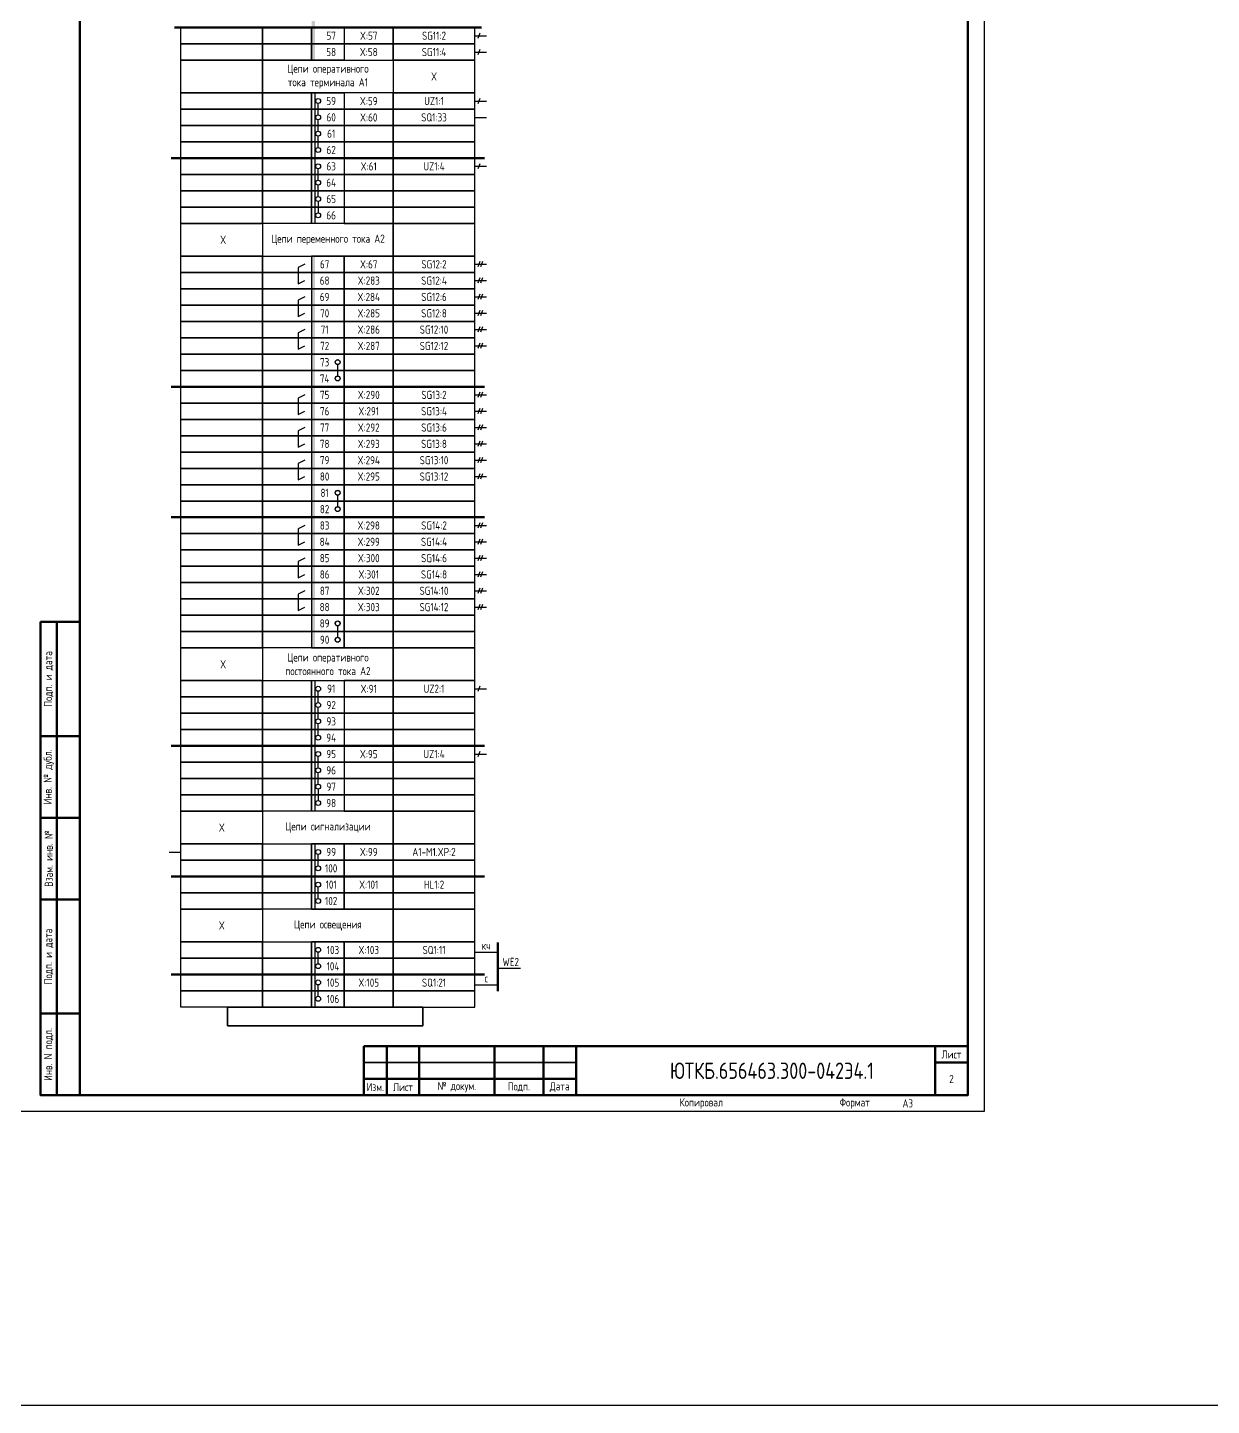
# Model space of a CAD drawing. Header units: millimetres. Extents: x -1117 to 5846, y -90 to 586.
# Drawn here: x 2401 to 2763.6, y -90 to 332 of the extents above; entities that cross this region are included whole.
import ezdxf

# ---------------------------------------------------------------- set-up
doc = ezdxf.new("R2010")
doc.units = ezdxf.units.MM
doc.styles.add('Gost_type_A', font='GOST_A.TTF')

# ---------------------------------------------------------------- blocks, each defined once
blk = doc.blocks.new('Штамп левый нижний')
at = {"lineweight": 50}
for points in [[(-12, 145), (-7, 145), (-7, 110), (-12, 110)], [(-7, 145), (0, 145), (0, 110), (-7, 110)], [(-12, 110), (-7, 110), (-7, 85), (-12, 85)], [(-7, 110), (0, 110), (0, 85), (-7, 85)], [(-12, 85), (-7, 85), (-7, 60), (-12, 60)], [(-7, 85), (0, 85), (0, 60), (-7, 60)], [(-12, 60), (-7, 60), (-7, 25), (-12, 25)], [(-7, 60), (0, 60), (0, 25), (-7, 25)], [(-12, 25), (-7, 25), (-7, 0), (-12, 0)], [(-7, 25), (0, 25), (0, 0), (-7, 0)]]:
    blk.add_lwpolyline(points, close=True, dxfattribs=at)
at = {"char_height": 2.5, "attachment_point": 5, "rotation": 90, "style": 'Gost_type_A'}
for s, insert, width in [('Подп. и дата', (-9.5, 127.5), 35), ('Инв. № дубл.', (-9.5, 97.5), 25), ('Взам. инв. №', (-9.5, 72.5), 25), ('Подп. и дата', (-9.5, 42.5), 35), ('Инв. N подл.', (-9.5, 12.5), 25)]:
    blk.add_mtext(s, dxfattribs=dict(at, insert=insert, width=width))
blk = doc.blocks.new('Штамп малый нижний')
at = {"lineweight": 50}
for points in [[(-185, 15), (-178, 15), (-178, 5), (-185, 5)], [(-178, 15), (-168, 15), (-168, 5), (-178, 5)], [(-168, 15), (-145, 15), (-145, 5), (-168, 5)], [(-145, 15), (-130, 15), (-130, 5), (-145, 5)], [(-130, 15), (-120, 15), (-120, 5), (-130, 5)], [(-120, 15), (-10, 15), (-10, 0), (-120, 0)], [(-10, 15), (0, 15), (0, 10), (-10, 10)], [(-10, 10), (0, 10), (0, 0), (-10, 0)], [(-185, 5), (-178, 5), (-178, 0), (-185, 0)], [(-178, 5), (-168, 5), (-168, 0), (-178, 0)], [(-168, 5), (-145, 5), (-145, 0), (-168, 0)], [(-145, 5), (-130, 5), (-130, 0), (-145, 0)], [(-130, 5), (-120, 5), (-120, 0), (-130, 0)]]:
    blk.add_lwpolyline(points, close=True, dxfattribs=at)
for points in [[(-185, 15), (-178, 15), (-178, 10), (-185, 10)], [(-178, 15), (-168, 15), (-168, 10), (-178, 10)], [(-168, 15), (-145, 15), (-145, 10), (-168, 10)], [(-145, 15), (-130, 15), (-130, 10), (-145, 10)], [(-130, 15), (-120, 15), (-120, 10), (-130, 10)], [(-185, 10), (-178, 10), (-178, 5), (-185, 5)], [(-178, 10), (-168, 10), (-168, 5), (-178, 5)], [(-168, 10), (-145, 10), (-145, 5), (-168, 5)], [(-145, 10), (-130, 10), (-130, 5), (-145, 5)], [(-130, 10), (-120, 10), (-120, 5), (-130, 5)]]:
    blk.add_lwpolyline(points, close=True)
at = {"char_height": 2.5, "style": 'Gost_type_A'}
for s, insert, width, attachment_point in [('Лист', (-5, 12.5), 10, 5), ('Изм.', (-181.5, 2.5), 7, 5), ('Лист', (-173, 2.5), 10, 5), ('№ докум.', (-156.5, 2.5), 23, 5), ('Подп.', (-137.5, 2.5), 15, 5), ('Дата', (-125, 2.5), 10, 5), ('Копировал', (-75, -2.53), 13.1202, 6), ('Формат', (-30, -2.53), 13.1202, 6)]:
    blk.add_mtext(s, dxfattribs=dict(at, insert=insert, width=width, attachment_point=attachment_point))

msp = doc.modelspace()

# ---------------------------------------------------------------- hatches: boundary and pattern name
h = msp.add_hatch(color=7)
h.dxf.hatch_style = 1
h.paths.add_polyline_path([(2489, 352), (2488, 352), (2488, 322), (2489, 322)])
h = msp.add_hatch(color=7)
h.dxf.hatch_style = 1
h.paths.add_polyline_path([(2489, 262), (2488, 262), (2488, 222), (2489, 222)])
h = msp.add_hatch(color=7)
h.dxf.hatch_style = 1
h.paths.add_polyline_path([(2489, 222), (2488, 222), (2488, 142), (2489, 142)])

# ---------------------------------------------------------------- linework, layer by layer
at = {"lineweight": 50}
for p, q in [((2446, 332), (2540, 332)), ((2445, 292), (2541, 292)), ((2445, 222), (2541, 222)), ((2445, 182), (2541, 182)), ((2445, 112), (2541, 112)), ((2445, 72), (2541, 72)), ((2445, 42), (2541, 42))]:
    msp.add_line(p, q, dxfattribs=at)
for p, q in [((2538, 329.5), (2541.62, 329.5)), ((2539.54, 330.31), (2538.96, 328.69)), ((2539.54, 325.31), (2538.96, 323.69)), ((2538, 324.5), (2541.62, 324.5)), ((2538, 309.5), (2541.62, 309.5)), ((2539.54, 310.31), (2538.96, 308.69)), ((2538, 304.5), (2541.62, 304.5)), ((2538, 289.5), (2541.62, 289.5)), ((2539.54, 290.31), (2538.96, 288.69)), ((2490, 278.75), (2490, 275.25)), ((2538, 259.5), (2541.62, 259.5)), ((2539.54, 260.31), (2538.96, 258.69)), ((2540.33, 260.31), (2539.75, 258.69)), ((2538, 254.5), (2541.62, 254.5)), ((2539.54, 255.31), (2538.96, 253.69)), ((2540.33, 255.31), (2539.75, 253.69)), ((2538, 249.5), (2541.62, 249.5)), ((2539.54, 250.31), (2538.96, 248.69)), ((2540.33, 250.31), (2539.75, 248.69)), ((2539.54, 245.31), (2538.96, 243.69)), ((2540.33, 245.31), (2539.75, 243.69)), ((2538, 244.5), (2541.62, 244.5)), ((2538, 239.5), (2541.62, 239.5)), ((2539.54, 240.31), (2538.96, 238.69)), ((2540.33, 240.31), (2539.75, 238.69)), ((2538, 234.5), (2541.62, 234.5)), ((2539.54, 235.31), (2538.96, 233.69)), ((2540.33, 235.31), (2539.75, 233.69)), ((2538, 219.5), (2541.62, 219.5)), ((2539.54, 220.31), (2538.96, 218.69)), ((2540.33, 220.31), (2539.75, 218.69)), ((2539.54, 215.31), (2538.96, 213.69)), ((2540.33, 215.31), (2539.75, 213.69)), ((2538, 214.5), (2541.62, 214.5)), ((2538, 209.5), (2541.62, 209.5)), ((2539.54, 210.31), (2538.96, 208.69)), ((2540.33, 210.31), (2539.75, 208.69)), ((2538, 204.5), (2541.62, 204.5)), ((2539.54, 205.31), (2538.96, 203.69)), ((2540.33, 205.31), (2539.75, 203.69)), ((2538, 199.5), (2541.62, 199.5)), ((2539.54, 200.31), (2538.96, 198.69)), ((2540.33, 200.31), (2539.75, 198.69)), ((2538, 194.5), (2541.62, 194.5)), ((2539.54, 195.31), (2538.96, 193.69)), ((2540.33, 195.31), (2539.75, 193.69)), ((2538, 179.5), (2541.62, 179.5)), ((2539.54, 180.31), (2538.96, 178.69)), ((2540.33, 180.31), (2539.75, 178.69)), ((2538, 174.5), (2541.62, 174.5)), ((2539.54, 175.31), (2538.96, 173.69)), ((2540.33, 175.31), (2539.75, 173.69)), ((2538, 169.5), (2541.62, 169.5)), ((2539.54, 170.31), (2538.96, 168.69)), ((2540.33, 170.31), (2539.75, 168.69)), ((2539.54, 165.31), (2538.96, 163.69)), ((2540.33, 165.31), (2539.75, 163.69)), ((2538, 164.5), (2541.62, 164.5)), ((2538, 159.5), (2541.62, 159.5)), ((2539.54, 160.31), (2538.96, 158.69)), ((2540.33, 160.31), (2539.75, 158.69)), ((2538, 154.5), (2541.62, 154.5)), ((2539.54, 155.31), (2538.96, 153.69)), ((2540.33, 155.31), (2539.75, 153.69)), ((2538, 129.5), (2541.62, 129.5)), ((2539.54, 130.31), (2538.96, 128.69)), ((2539.54, 110.31), (2538.96, 108.69)), ((2538, 109.5), (2541.62, 109.5)), ((2490, 98.75), (2490, 95.25)), ((2444.38, 79.5), (2448, 79.5)), ((2538, 48.83), (2545, 48.83)), ((2552, 43.83), (2545, 43.83)), ((2538, 38.83), (2545, 38.83))]:
    msp.add_line(p, q)
at = {"lineweight": -2}
for p, q in [((2490, 305.25), (2490, 308.75)), ((2490, 300.25), (2490, 303.75)), ((2490, 295.25), (2490, 298.75)), ((2490, 285.25), (2490, 288.75)), ((2490, 280.25), (2490, 283.75)), ((2496, 225.25), (2496, 228.75)), ((2496, 225.25), (2496, 228.75)), ((2496, 185.25), (2496, 188.75)), ((2496, 185.25), (2496, 188.75)), ((2496, 145.25), (2496, 148.75)), ((2496, 145.25), (2496, 148.75)), ((2490, 125.25), (2490, 128.75)), ((2490, 120.25), (2490, 123.75)), ((2490, 115.25), (2490, 118.75)), ((2490, 105.25), (2490, 108.75)), ((2490, 100.25), (2490, 103.75)), ((2490, 75.25), (2490, 78.75)), ((2490, 65.25), (2490, 68.75)), ((2490, 45.25), (2490, 48.75)), ((2490, 35.25), (2490, 38.75))]:
    msp.add_line(p, q, dxfattribs=at)
at = {"linetype": 'ByBlock', "lineweight": 60}
msp.add_line((2545, 36.83), (2545, 51.83), dxfattribs=at)
for points in [[(-1117.42, 586), (5845.64, 586), (5845.64, -90), (-1117.42, -90)], [(2694, 420), (2694, 0), (2397, 0), (2397, 420)], [(2448, 332), (2473, 332), (2473, 327), (2448, 327)], [(2473, 332), (2488, 332), (2488, 327), (2473, 327)], [(2488, 332), (2498, 332), (2498, 327), (2488, 327)], [(2513, 332), (2498, 332), (2498, 327), (2513, 327)], [(2538, 332), (2513, 332), (2513, 327), (2538, 327)], [(2448, 327), (2473, 327), (2473, 322), (2448, 322)], [(2473, 327), (2488, 327), (2488, 322), (2473, 322)], [(2488, 327), (2498, 327), (2498, 322), (2488, 322)], [(2513, 327), (2498, 327), (2498, 322), (2513, 322)], [(2538, 327), (2513, 327), (2513, 322), (2538, 322)], [(2448, 322), (2473, 322), (2473, 312), (2448, 312)], [(2473, 322), (2513, 322), (2513, 312), (2473, 312)], [(2538, 322), (2513, 322), (2513, 312), (2538, 312)], [(2448, 312), (2473, 312), (2473, 307), (2448, 307)], [(2473, 312), (2488, 312), (2488, 307), (2473, 307)], [(2488, 312), (2498, 312), (2498, 307), (2488, 307)], [(2488, 312), (2489, 312), (2489, 272), (2488, 272)], [(2513, 312), (2498, 312), (2498, 307), (2513, 307)], [(2538, 312), (2513, 312), (2513, 307), (2538, 307)], [(2448, 307), (2473, 307), (2473, 302), (2448, 302)], [(2473, 307), (2488, 307), (2488, 302), (2473, 302)], [(2488, 307), (2498, 307), (2498, 302), (2488, 302)], [(2513, 307), (2498, 307), (2498, 302), (2513, 302)], [(2538, 307), (2513, 307), (2513, 302), (2538, 302)], [(2448, 302), (2473, 302), (2473, 297), (2448, 297)], [(2473, 302), (2488, 302), (2488, 297), (2473, 297)], [(2488, 302), (2498, 302), (2498, 297), (2488, 297)], [(2513, 302), (2498, 302), (2498, 297), (2513, 297)], [(2538, 302), (2513, 302), (2513, 297), (2538, 297)], [(2448, 297), (2473, 297), (2473, 292), (2448, 292)], [(2473, 297), (2488, 297), (2488, 292), (2473, 292)], [(2488, 297), (2498, 297), (2498, 292), (2488, 292)], [(2513, 297), (2498, 297), (2498, 292), (2513, 292)], [(2538, 297), (2513, 297), (2513, 292), (2538, 292)], [(2448, 292), (2473, 292), (2473, 287), (2448, 287)], [(2473, 292), (2488, 292), (2488, 287), (2473, 287)], [(2488, 292), (2498, 292), (2498, 287), (2488, 287)], [(2513, 292), (2498, 292), (2498, 287), (2513, 287)], [(2538, 292), (2513, 292), (2513, 287), (2538, 287)], [(2448, 287), (2473, 287), (2473, 282), (2448, 282)], [(2473, 287), (2488, 287), (2488, 282), (2473, 282)], [(2488, 287), (2498, 287), (2498, 282), (2488, 282)], [(2513, 287), (2498, 287), (2498, 282), (2513, 282)], [(2538, 287), (2513, 287), (2513, 282), (2538, 282)], [(2448, 282), (2473, 282), (2473, 277), (2448, 277)], [(2473, 282), (2488, 282), (2488, 277), (2473, 277)], [(2488, 282), (2498, 282), (2498, 277), (2488, 277)], [(2513, 282), (2498, 282), (2498, 277), (2513, 277)], [(2538, 282), (2513, 282), (2513, 277), (2538, 277)], [(2448, 277), (2473, 277), (2473, 272), (2448, 272)], [(2473, 277), (2488, 277), (2488, 272), (2473, 272)], [(2488, 277), (2498, 277), (2498, 272), (2488, 272)], [(2513, 277), (2498, 277), (2498, 272), (2513, 272)], [(2538, 277), (2513, 277), (2513, 272), (2538, 272)], [(2448, 272), (2473, 272), (2473, 262), (2448, 262)], [(2513, 272), (2473, 272), (2473, 262), (2513, 262)], [(2538, 272), (2513, 272), (2513, 262), (2538, 262)], [(2448, 262), (2473, 262), (2473, 257), (2448, 257)], [(2473, 262), (2488, 262), (2488, 257), (2473, 257)], [(2498, 262), (2488, 262), (2488, 257), (2498, 257)], [(2513, 262), (2498, 262), (2498, 257), (2513, 257)], [(2538, 262), (2513, 262), (2513, 257), (2538, 257)], [(2448, 257), (2473, 257), (2473, 252), (2448, 252)], [(2473, 257), (2488, 257), (2488, 252), (2473, 252)], [(2498, 257), (2488, 257), (2488, 252), (2498, 252)], [(2513, 257), (2498, 257), (2498, 252), (2513, 252)], [(2538, 257), (2513, 257), (2513, 252), (2538, 252)], [(2448, 252), (2473, 252), (2473, 247), (2448, 247)], [(2473, 252), (2488, 252), (2488, 247), (2473, 247)], [(2498, 252), (2488, 252), (2488, 247), (2498, 247)], [(2513, 252), (2498, 252), (2498, 247), (2513, 247)], [(2538, 252), (2513, 252), (2513, 247), (2538, 247)], [(2448, 247), (2473, 247), (2473, 242), (2448, 242)], [(2473, 247), (2488, 247), (2488, 242), (2473, 242)], [(2498, 247), (2488, 247), (2488, 242), (2498, 242)], [(2513, 247), (2498, 247), (2498, 242), (2513, 242)], [(2538, 247), (2513, 247), (2513, 242), (2538, 242)], [(2448, 242), (2473, 242), (2473, 237), (2448, 237)], [(2473, 242), (2488, 242), (2488, 237), (2473, 237)], [(2498, 242), (2488, 242), (2488, 237), (2498, 237)], [(2513, 242), (2498, 242), (2498, 237), (2513, 237)], [(2538, 242), (2513, 242), (2513, 237), (2538, 237)], [(2448, 237), (2473, 237), (2473, 232), (2448, 232)], [(2448, 237), (2473, 237), (2473, 232), (2448, 232)], [(2473, 237), (2488, 237), (2488, 232), (2473, 232)], [(2473, 237), (2488, 237), (2488, 232), (2473, 232)], [(2498, 237), (2488, 237), (2488, 232), (2498, 232)], [(2498, 237), (2488, 237), (2488, 232), (2498, 232)], [(2513, 237), (2498, 237), (2498, 232), (2513, 232)], [(2513, 237), (2498, 237), (2498, 232), (2513, 232)], [(2538, 237), (2513, 237), (2513, 232), (2538, 232)], [(2538, 237), (2513, 237), (2513, 232), (2538, 232)], [(2448, 232), (2473, 232), (2473, 227), (2448, 227)], [(2448, 232), (2473, 232), (2473, 227), (2448, 227)], [(2473, 232), (2488, 232), (2488, 227), (2473, 227)], [(2473, 232), (2488, 232), (2488, 227), (2473, 227)], [(2498, 232), (2488, 232), (2488, 227), (2498, 227)], [(2498, 232), (2488, 232), (2488, 227), (2498, 227)], [(2513, 232), (2498, 232), (2498, 227), (2513, 227)], [(2513, 232), (2498, 232), (2498, 227), (2513, 227)], [(2538, 232), (2513, 232), (2513, 227), (2538, 227)], [(2538, 232), (2513, 232), (2513, 227), (2538, 227)], [(2448, 227), (2473, 227), (2473, 222), (2448, 222)], [(2448, 227), (2473, 227), (2473, 222), (2448, 222)], [(2473, 227), (2488, 227), (2488, 222), (2473, 222)], [(2473, 227), (2488, 227), (2488, 222), (2473, 222)], [(2498, 227), (2488, 227), (2488, 222), (2498, 222)], [(2498, 227), (2488, 227), (2488, 222), (2498, 222)], [(2513, 227), (2498, 227), (2498, 222), (2513, 222)], [(2513, 227), (2498, 227), (2498, 222), (2513, 222)], [(2538, 227), (2513, 227), (2513, 222), (2538, 222)], [(2538, 227), (2513, 227), (2513, 222), (2538, 222)], [(2448, 222), (2473, 222), (2473, 217), (2448, 217)], [(2448, 222), (2473, 222), (2473, 217), (2448, 217)], [(2448, 222), (2473, 222), (2473, 217), (2448, 217)], [(2473, 222), (2488, 222), (2488, 217), (2473, 217)], [(2473, 222), (2488, 222), (2488, 217), (2473, 217)], [(2473, 222), (2488, 222), (2488, 217), (2473, 217)], [(2498, 222), (2488, 222), (2488, 217), (2498, 217)], [(2498, 222), (2488, 222), (2488, 217), (2498, 217)], [(2498, 222), (2488, 222), (2488, 217), (2498, 217)], [(2513, 222), (2498, 222), (2498, 217), (2513, 217)], [(2513, 222), (2498, 222), (2498, 217), (2513, 217)], [(2513, 222), (2498, 222), (2498, 217), (2513, 217)], [(2538, 222), (2513, 222), (2513, 217), (2538, 217)], [(2538, 222), (2513, 222), (2513, 217), (2538, 217)], [(2538, 222), (2513, 222), (2513, 217), (2538, 217)], [(2448, 217), (2473, 217), (2473, 212), (2448, 212)], [(2473, 217), (2488, 217), (2488, 212), (2473, 212)], [(2498, 217), (2488, 217), (2488, 212), (2498, 212)], [(2513, 217), (2498, 217), (2498, 212), (2513, 212)], [(2538, 217), (2513, 217), (2513, 212), (2538, 212)], [(2448, 212), (2473, 212), (2473, 207), (2448, 207)], [(2473, 212), (2488, 212), (2488, 207), (2473, 207)], [(2498, 212), (2488, 212), (2488, 207), (2498, 207)], [(2513, 212), (2498, 212), (2498, 207), (2513, 207)], [(2538, 212), (2513, 212), (2513, 207), (2538, 207)], [(2448, 207), (2473, 207), (2473, 202), (2448, 202)], [(2473, 207), (2488, 207), (2488, 202), (2473, 202)], [(2498, 207), (2488, 207), (2488, 202), (2498, 202)], [(2513, 207), (2498, 207), (2498, 202), (2513, 202)], [(2538, 207), (2513, 207), (2513, 202), (2538, 202)], [(2448, 202), (2473, 202), (2473, 197), (2448, 197)], [(2473, 202), (2488, 202), (2488, 197), (2473, 197)], [(2498, 202), (2488, 202), (2488, 197), (2498, 197)], [(2513, 202), (2498, 202), (2498, 197), (2513, 197)], [(2538, 202), (2513, 202), (2513, 197), (2538, 197)], [(2448, 197), (2473, 197), (2473, 192), (2448, 192)], [(2473, 197), (2488, 197), (2488, 192), (2473, 192)], [(2498, 197), (2488, 197), (2488, 192), (2498, 192)], [(2513, 197), (2498, 197), (2498, 192), (2513, 192)], [(2538, 197), (2513, 197), (2513, 192), (2538, 192)], [(2448, 192), (2473, 192), (2473, 187), (2448, 187)], [(2473, 192), (2488, 192), (2488, 187), (2473, 187)], [(2498, 192), (2488, 192), (2488, 187), (2498, 187)], [(2513, 192), (2498, 192), (2498, 187), (2513, 187)], [(2538, 192), (2513, 192), (2513, 187), (2538, 187)], [(2448, 187), (2473, 187), (2473, 182), (2448, 182)], [(2473, 187), (2488, 187), (2488, 182), (2473, 182)], [(2498, 187), (2488, 187), (2488, 182), (2498, 182)], [(2513, 187), (2498, 187), (2498, 182), (2513, 182)], [(2538, 187), (2513, 187), (2513, 182), (2538, 182)], [(2448, 182), (2473, 182), (2473, 172), (2448, 172)], [(2448, 182), (2473, 182), (2473, 177), (2448, 177)], [(2513, 182), (2473, 182), (2473, 172), (2513, 172)], [(2473, 182), (2488, 182), (2488, 177), (2473, 177)], [(2498, 182), (2488, 182), (2488, 177), (2498, 177)], [(2513, 182), (2498, 182), (2498, 177), (2513, 177)], [(2538, 182), (2513, 182), (2513, 172), (2538, 172)], [(2538, 182), (2513, 182), (2513, 177), (2538, 177)], [(2448, 177), (2473, 177), (2473, 172), (2448, 172)], [(2473, 177), (2488, 177), (2488, 172), (2473, 172)], [(2498, 177), (2488, 177), (2488, 172), (2498, 172)], [(2513, 177), (2498, 177), (2498, 172), (2513, 172)], [(2538, 177), (2513, 177), (2513, 172), (2538, 172)], [(2448, 172), (2473, 172), (2473, 167), (2448, 167)], [(2473, 172), (2488, 172), (2488, 167), (2473, 167)], [(2498, 172), (2488, 172), (2488, 167), (2498, 167)], [(2513, 172), (2498, 172), (2498, 167), (2513, 167)], [(2538, 172), (2513, 172), (2513, 167), (2538, 167)], [(2448, 167), (2473, 167), (2473, 162), (2448, 162)], [(2473, 167), (2488, 167), (2488, 162), (2473, 162)], [(2498, 167), (2488, 167), (2488, 162), (2498, 162)], [(2513, 167), (2498, 167), (2498, 162), (2513, 162)], [(2538, 167), (2513, 167), (2513, 162), (2538, 162)], [(2448, 162), (2473, 162), (2473, 157), (2448, 157)], [(2473, 162), (2488, 162), (2488, 157), (2473, 157)], [(2498, 162), (2488, 162), (2488, 157), (2498, 157)], [(2513, 162), (2498, 162), (2498, 157), (2513, 157)], [(2538, 162), (2513, 162), (2513, 157), (2538, 157)], [(2448, 157), (2473, 157), (2473, 152), (2448, 152)], [(2448, 157), (2473, 157), (2473, 152), (2448, 152)], [(2473, 157), (2488, 157), (2488, 152), (2473, 152)], [(2498, 157), (2488, 157), (2488, 152), (2498, 152)], [(2513, 157), (2498, 157), (2498, 152), (2513, 152)], [(2538, 157), (2513, 157), (2513, 152), (2538, 152)], [(2448, 152), (2473, 152), (2473, 147), (2448, 147)], [(2473, 152), (2488, 152), (2488, 147), (2473, 147)], [(2498, 152), (2488, 152), (2488, 147), (2498, 147)], [(2513, 152), (2498, 152), (2498, 147), (2513, 147)], [(2538, 152), (2513, 152), (2513, 147), (2538, 147)], [(2448, 147), (2473, 147), (2473, 142), (2448, 142)], [(2473, 147), (2488, 147), (2488, 142), (2473, 142)], [(2498, 147), (2488, 147), (2488, 142), (2498, 142)], [(2513, 147), (2498, 147), (2498, 142), (2513, 142)], [(2538, 147), (2513, 147), (2513, 142), (2538, 142)], [(2448, 142), (2473, 142), (2473, 132), (2448, 132)], [(2513, 142), (2473, 142), (2473, 132), (2513, 132)], [(2538, 142), (2513, 142), (2513, 132), (2538, 132)], [(2448, 132), (2473, 132), (2473, 127), (2448, 127)], [(2473, 132), (2488, 132), (2488, 127), (2473, 127)], [(2488, 132), (2498, 132), (2498, 127), (2488, 127)], [(2488, 132), (2489, 132), (2489, 92), (2488, 92)], [(2513, 132), (2498, 132), (2498, 127), (2513, 127)], [(2538, 132), (2513, 132), (2513, 127), (2538, 127)], [(2448, 127), (2473, 127), (2473, 122), (2448, 122)], [(2473, 127), (2488, 127), (2488, 122), (2473, 122)], [(2488, 127), (2498, 127), (2498, 122), (2488, 122)], [(2513, 127), (2498, 127), (2498, 122), (2513, 122)], [(2538, 127), (2513, 127), (2513, 122), (2538, 122)], [(2448, 122), (2473, 122), (2473, 117), (2448, 117)], [(2473, 122), (2488, 122), (2488, 117), (2473, 117)], [(2488, 122), (2498, 122), (2498, 117), (2488, 117)], [(2513, 122), (2498, 122), (2498, 117), (2513, 117)], [(2538, 122), (2513, 122), (2513, 117), (2538, 117)], [(2448, 117), (2473, 117), (2473, 112), (2448, 112)], [(2473, 117), (2488, 117), (2488, 112), (2473, 112)], [(2488, 117), (2498, 117), (2498, 112), (2488, 112)], [(2513, 117), (2498, 117), (2498, 112), (2513, 112)], [(2538, 117), (2513, 117), (2513, 112), (2538, 112)], [(2448, 112), (2473, 112), (2473, 107), (2448, 107)], [(2473, 112), (2488, 112), (2488, 107), (2473, 107)], [(2488, 112), (2498, 112), (2498, 107), (2488, 107)], [(2513, 112), (2498, 112), (2498, 107), (2513, 107)], [(2538, 112), (2513, 112), (2513, 107), (2538, 107)], [(2448, 107), (2473, 107), (2473, 102), (2448, 102)], [(2473, 107), (2488, 107), (2488, 102), (2473, 102)], [(2488, 107), (2498, 107), (2498, 102), (2488, 102)], [(2513, 107), (2498, 107), (2498, 102), (2513, 102)], [(2538, 107), (2513, 107), (2513, 102), (2538, 102)], [(2448, 102), (2473, 102), (2473, 97), (2448, 97)], [(2473, 102), (2488, 102), (2488, 97), (2473, 97)], [(2488, 102), (2498, 102), (2498, 97), (2488, 97)], [(2513, 102), (2498, 102), (2498, 97), (2513, 97)], [(2538, 102), (2513, 102), (2513, 97), (2538, 97)], [(2448, 97), (2473, 97), (2473, 92), (2448, 92)], [(2473, 97), (2488, 97), (2488, 92), (2473, 92)], [(2488, 97), (2498, 97), (2498, 92), (2488, 92)], [(2513, 97), (2498, 97), (2498, 92), (2513, 92)], [(2538, 97), (2513, 97), (2513, 92), (2538, 92)], [(2448, 92), (2473, 92), (2473, 82), (2448, 82)], [(2513, 92), (2473, 92), (2473, 82), (2513, 82)], [(2538, 92), (2513, 92), (2513, 82), (2538, 82)], [(2448, 82), (2473, 82), (2473, 77), (2448, 77)], [(2473, 82), (2488, 82), (2488, 77), (2473, 77)], [(2498, 82), (2488, 82), (2488, 77), (2498, 77)], [(2488, 82), (2489, 82), (2489, 62), (2488, 62)], [(2513, 82), (2498, 82), (2498, 77), (2513, 77)], [(2538, 82), (2513, 82), (2513, 77), (2538, 77)], [(2448, 77), (2473, 77), (2473, 72), (2448, 72)], [(2448, 77), (2473, 77), (2473, 72), (2448, 72)], [(2473, 77), (2488, 77), (2488, 72), (2473, 72)], [(2473, 77), (2488, 77), (2488, 72), (2473, 72)], [(2498, 77), (2488, 77), (2488, 72), (2498, 72)], [(2498, 77), (2488, 77), (2488, 72), (2498, 72)], [(2513, 77), (2498, 77), (2498, 72), (2513, 72)], [(2513, 77), (2498, 77), (2498, 72), (2513, 72)], [(2538, 77), (2513, 77), (2513, 72), (2538, 72)], [(2538, 77), (2513, 77), (2513, 72), (2538, 72)], [(2448, 72), (2473, 72), (2473, 67), (2448, 67)], [(2448, 72), (2473, 72), (2473, 67), (2448, 67)], [(2473, 72), (2488, 72), (2488, 67), (2473, 67)], [(2473, 72), (2488, 72), (2488, 67), (2473, 67)], [(2498, 72), (2488, 72), (2488, 67), (2498, 67)], [(2498, 72), (2488, 72), (2488, 67), (2498, 67)], [(2513, 72), (2498, 72), (2498, 67), (2513, 67)], [(2513, 72), (2498, 72), (2498, 67), (2513, 67)], [(2538, 72), (2513, 72), (2513, 67), (2538, 67)], [(2538, 72), (2513, 72), (2513, 67), (2538, 67)], [(2448, 67), (2473, 67), (2473, 62), (2448, 62)], [(2448, 67), (2473, 67), (2473, 62), (2448, 62)], [(2473, 67), (2488, 67), (2488, 62), (2473, 62)], [(2473, 67), (2488, 67), (2488, 62), (2473, 62)], [(2498, 67), (2488, 67), (2488, 62), (2498, 62)], [(2498, 67), (2488, 67), (2488, 62), (2498, 62)], [(2513, 67), (2498, 67), (2498, 62), (2513, 62)], [(2513, 67), (2498, 67), (2498, 62), (2513, 62)], [(2538, 67), (2513, 67), (2513, 62), (2538, 62)], [(2538, 67), (2513, 67), (2513, 62), (2538, 62)], [(2448, 62), (2473, 62), (2473, 52), (2448, 52)], [(2513, 62), (2473, 62), (2473, 52), (2513, 52)], [(2538, 62), (2513, 62), (2513, 52), (2538, 52)], [(2448, 52), (2473, 52), (2473, 47), (2448, 47)], [(2473, 52), (2488, 52), (2488, 47), (2473, 47)], [(2498, 52), (2488, 52), (2488, 47), (2498, 47)], [(2488, 52), (2489, 52), (2489, 32), (2488, 32)], [(2513, 52), (2498, 52), (2498, 47), (2513, 47)], [(2538, 52), (2513, 52), (2513, 47), (2538, 47)], [(2448, 47), (2473, 47), (2473, 42), (2448, 42)], [(2473, 47), (2488, 47), (2488, 42), (2473, 42)], [(2498, 47), (2488, 47), (2488, 42), (2498, 42)], [(2513, 47), (2498, 47), (2498, 42), (2513, 42)], [(2538, 47), (2513, 47), (2513, 42), (2538, 42)], [(2448, 42), (2473, 42), (2473, 37), (2448, 37)], [(2473, 42), (2488, 42), (2488, 37), (2473, 37)], [(2498, 42), (2488, 42), (2488, 37), (2498, 37)], [(2513, 42), (2498, 42), (2498, 37), (2513, 37)], [(2538, 42), (2513, 42), (2513, 37), (2538, 37)], [(2448, 37), (2473, 37), (2473, 32), (2448, 32)], [(2473, 37), (2488, 37), (2488, 32), (2473, 32)], [(2498, 37), (2488, 37), (2488, 32), (2498, 32)], [(2513, 37), (2498, 37), (2498, 32), (2513, 32)], [(2538, 37), (2513, 37), (2513, 32), (2538, 32)], [(2462.22, 32.01), (2522.06, 32.01), (2522.06, 26.23), (2462.22, 26.23)], [(2462.22, 26.23), (2522.06, 26.23), (2522.06, 32), (2462.22, 32)]]:
    msp.add_lwpolyline(points, close=True)
at = {"lineweight": 50}
msp.add_lwpolyline([(2689, 415), (2689, 5), (2417, 5), (2417, 415)], close=True, dxfattribs=at)
for points in [[(2485.94, 259.5), (2483.94, 258.5), (2483.94, 253.5), (2485.94, 254.5)], [(2485.94, 249.5), (2483.94, 248.5), (2483.94, 243.5), (2485.94, 244.5)], [(2485.94, 239.5), (2483.94, 238.5), (2483.94, 233.5), (2485.94, 234.5)], [(2485.94, 219.5), (2483.94, 218.5), (2483.94, 213.5), (2485.94, 214.5)], [(2485.94, 209.5), (2483.94, 208.5), (2483.94, 203.5), (2485.94, 204.5)], [(2485.94, 199.5), (2483.94, 198.5), (2483.94, 193.5), (2485.94, 194.5)], [(2485.94, 179.5), (2483.94, 178.5), (2483.94, 173.5), (2485.94, 174.5)], [(2485.94, 169.5), (2483.94, 168.5), (2483.94, 163.5), (2485.94, 164.5)], [(2485.94, 159.5), (2483.94, 158.5), (2483.94, 153.5), (2485.94, 154.5)]]:
    msp.add_lwpolyline(points)
at = {"lineweight": -2}
for centre in [(2490, 309.5), (2490, 304.5), (2490, 304.5), (2490, 299.5), (2490, 299.5), (2490, 294.5), (2490, 289.5), (2490, 289.5), (2490, 284.5), (2490, 284.5), (2490, 279.5), (2490, 274.5), (2490, 274.5), (2496, 229.55), (2496, 229.5), (2496, 224.55), (2496, 224.5), (2496, 189.55), (2496, 189.5), (2496, 184.55), (2496, 184.5), (2496, 149.55), (2496, 149.5), (2496, 144.55), (2496, 144.5), (2490, 129.5), (2490, 124.5), (2490, 124.5), (2490, 119.5), (2490, 119.5), (2490, 114.5), (2490, 109.5), (2490, 109.5), (2490, 104.5), (2490, 104.5), (2490, 99.5), (2490, 94.5), (2490, 94.5), (2490, 79.5), (2490, 79.5), (2490, 74.5), (2490, 69.5), (2490, 69.5), (2490, 64.5), (2490, 64.5), (2490, 49.55), (2490, 44.55), (2490, 39.55), (2490, 34.55)]:
    msp.add_circle(centre, 0.75, dxfattribs=at)

# ---------------------------------------------------------------- block references
at = {"color": 1}
msp.add_blockref('Штамп левый нижний', (2417, 5), dxfattribs=at)
msp.add_blockref('Штамп малый нижний', (2689, 5))

# ---------------------------------------------------------------- texts
at = {"ltscale": 10, "char_height": 2.5, "attachment_point": 5, "style": 'Gost_type_A'}
for s, insert, width in [('57', (2494, 329.5), 8), ('X:57', (2505.5, 329.5), 15), ('58', (2494, 324.5), 8), ('X:58', (2505.5, 324.5), 15), ('59', (2494, 309.5), 8), ('X:59', (2505.5, 309.47), 15), ('60', (2494, 304.5), 8), ('X:60', (2505.5, 304.47), 15), ('61', (2494, 299.5), 8), ('62', (2494, 294.5), 8), ('63', (2494, 289.5), 8), ('X:61', (2505.5, 289.47), 15), ('64', (2494, 284.5), 8), ('65', (2494, 279.5), 8), ('66', (2494, 274.5), 8), ('67', (2492, 259.5), 8), ('X:67', (2505.5, 259.5), 15), ('68', (2492, 254.5), 8), ('X:283', (2505.5, 254.5), 15), ('69', (2492, 249.5), 8), ('X:284', (2505.5, 249.5), 15), ('70', (2492, 244.5), 8), ('X:285', (2505.5, 244.5), 15), ('71', (2492, 239.5), 8), ('X:286', (2505.5, 239.5), 15), ('72', (2492, 234.5), 7.3081), ('X:287', (2505.5, 234.5), 15), ('73', (2492, 229.5), 8), ('74', (2492, 224.5), 8), ('75', (2492, 219.5), 8), ('X:290', (2505.5, 219.5), 15), ('76', (2492, 214.5), 8), ('X:291', (2505.5, 214.5), 15), ('77', (2492, 209.5), 8), ('X:292', (2505.5, 209.5), 15), ('78', (2492, 204.5), 8), ('X:293', (2505.5, 204.5), 15), ('79', (2492, 199.5), 8), ('X:294', (2505.5, 199.5), 15), ('80', (2492, 194.5), 8), ('X:295', (2505.5, 194.5), 15), ('81', (2492, 189.5), 8), ('82', (2492, 184.5), 8), ('83', (2492, 179.5), 8), ('X:298', (2505.5, 179.5), 15), ('84', (2492, 174.5), 8), ('X:299', (2505.5, 174.5), 15), ('85', (2492, 169.5), 8), ('X:300', (2505.5, 169.5), 15), ('86', (2492, 164.5), 8), ('X:301', (2505.5, 164.5), 15), ('87', (2492, 159.5), 8), ('X:302', (2505.5, 159.5), 15), ('88', (2492, 154.5), 8), ('X:303', (2505.5, 154.5), 15), ('89', (2492, 149.5), 8), ('90', (2492, 144.5), 8), ('91', (2494, 129.5), 8), ('X:91', (2505.5, 129.47), 15), ('92', (2494, 124.5), 8), ('93', (2494, 119.5), 8), ('94', (2494, 114.5), 8), ('95', (2494, 109.5), 8), ('X:95', (2505.5, 109.47), 15), ('96', (2494, 104.5), 8), ('97', (2494, 99.5), 8), ('98', (2494, 94.5), 8), ('99', (2494, 79.5), 8), ('X:99', (2505.5, 79.5), 15), ('100', (2494, 74.5), 8), ('101', (2494, 69.5), 8), ('X:101', (2505.5, 69.5), 15), ('102', (2494, 64.5), 8), ('103', (2494.54, 49.5), 6.9161), ('X:103', (2505.5, 49.5), 15), ('104', (2494.54, 44.5), 6.9161), ('105', (2494.54, 39.5), 6.9161), ('X:105', (2505.5, 39.5), 15), ('106', (2494.54, 34.5), 6.9161)]:
    msp.add_mtext(s, dxfattribs=dict(at, insert=insert, width=width))
at = {"style": 'Gost_type_A'}
for s, insert, char_height, width, attachment_point in [('SG11:2', (2525.5, 329.5), 2.5, 25, 5), ('SG11:4', (2525.5, 324.5), 2.5, 25, 5), ('Цепи оперативного \\Pтока терминала А1', (2493, 317), 2.5, 40, 5), ('X', (2525.5, 317), 2.5, 25, 5), ('SQ1:33', (2525.5, 304.5), 2.5, 25, 5), ('UZ1:4', (2525.5, 289.5), 2.5, 25, 5), ('X', (2460.91, 267), 2.5, 25, 5), ('Цепи переменного тока А2', (2493, 267), 2.5, 40, 5), ('SG12:2', (2525.5, 259.5), 2.5, 25, 5), ('SG12:4', (2525.5, 254.5), 2.5, 25, 5), ('SG12:6', (2525.5, 249.5), 2.5, 25, 5), ('SG12:8', (2525.5, 244.5), 2.5, 25, 5), ('SG12:10', (2525.5, 239.5), 2.5, 25, 5), ('SG12:12', (2525.5, 234.5), 2.5, 25, 5), ('SG13:2', (2525.5, 219.5), 2.5, 25, 5), ('SG13:4', (2525.5, 214.5), 2.5, 25, 5), ('SG13:6', (2525.5, 209.5), 2.5, 25, 5), ('SG13:8', (2525.5, 204.5), 2.5, 25, 5), ('SG13:10', (2525.5, 199.5), 2.5, 25, 5), ('SG13:12', (2525.5, 194.5), 2.5, 25, 5), ('SG14:2', (2525.5, 179.5), 2.5, 25, 5), ('SG14:4', (2525.5, 174.5), 2.5, 25, 5), ('SG14:6', (2525.5, 169.5), 2.5, 25, 5), ('SG14:8', (2525.5, 164.5), 2.5, 25, 5), ('SG14:10', (2525.5, 159.5), 2.5, 25, 5), ('SG14:12', (2525.5, 154.5), 2.5, 25, 5), ('Цепи оперативного постоянного тока А2', (2493, 137), 2.5, 40, 5), ('X', (2460.91, 137), 2.5, 25, 5), ('UZ1:4', (2525.5, 109.5), 2.5, 25, 5), ('X', (2460.5, 87), 2.5, 25, 5), ('Цепи сигнализации', (2493, 87), 2.5, 40, 5), ('A1-М1.XР:2', (2525.5, 79.5), 2.5, 25, 5), ('HL1:2', (2525.5, 69.5), 2.5, 25, 5), ('X', (2460.5, 57), 2.5, 25, 5), ('Цепи освещения', (2493, 57), 2.5, 40, 5), ('SQ1:11', (2525.5, 49.5), 2.5, 25, 5), ('кч', (2541.5, 50.83), 2.5, 7, 5), ('WE2', (2549, 45.83), 2.5, 7, 5), ('SQ1:21', (2525.5, 39.5), 2.5, 25, 5), ('с', (2541.5, 40.83), 2.5, 7, 5), ('ЮТКБ.656463.300-042Э4.1', (2629, 12.5), 5, 120, 5), ('2', (2684, 10), 2.5, 10, 5), ('A3', (2669, 2.5), 2.5, 20, 4), ('A3', (2669, 2.5), 2.5, 20, 4)]:
    msp.add_mtext(s, dxfattribs=dict(at, insert=insert, char_height=char_height, width=width, attachment_point=attachment_point))
at = {"color": 0, "char_height": 2.5, "width": 25, "attachment_point": 5, "style": 'Gost_type_A'}
for s, insert in [('UZ1:1', (2525.5, 309.5)), ('UZ2:1', (2525.5, 129.5))]:
    msp.add_mtext(s, dxfattribs=dict(at, insert=insert))

doc.saveas('drawing.dxf')
